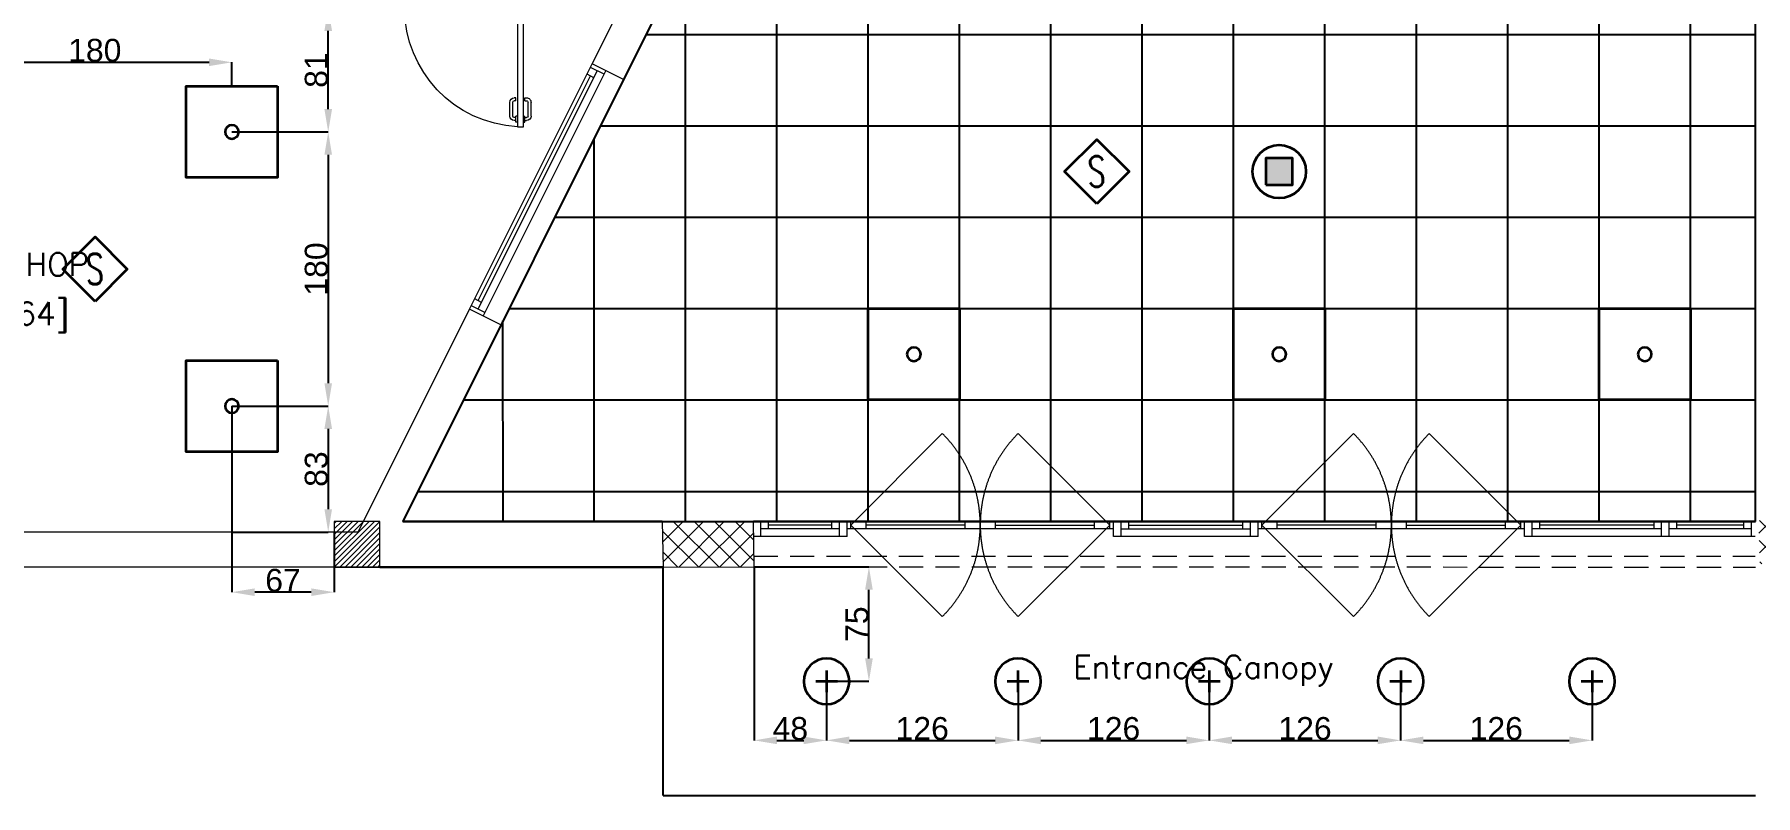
# Model space of a CAD drawing. Header units: inches. Extents: x -12418 to 57169, y -29325 to 19878.
# Drawn here: x -6076 to 5228, y -14597 to -9600 of the extents above; entities that cross this region are included whole.
import ezdxf
from ezdxf.enums import TextEntityAlignment as Align

# ---------------------------------------------------------------- set-up
doc = ezdxf.new("R2010")
doc.units = ezdxf.units.IN
doc.header["$LTSCALE"] = 25
doc.header["$MEASUREMENT"] = 0
doc.header["$PDMODE"] = 3
doc.linetypes.add('00-Ground Floor$0$DASHED', pattern=[0.75, 0.5, -0.25])
doc.linetypes.add('00-Ground Floor$0$HIDDEN', pattern=[9.525, 6.35, -3.175])
doc.layers.get('0').update_dxf_attribs({"color": 8})
doc.layers.get('Defpoints').update_dxf_attribs({"color": 8})
for name, color, linetype, lineweight in [('00-Ground Floor$0$72_EGR_BASE_TEXT', 252, 'Continuous', 5), ('00-Ground Floor$0$Aluminum', 251, 'Continuous', 5), ('00-Ground Floor$0$C-HYDR-CTCH', 251, 'Continuous', 5), ('00-Ground Floor$0$Hatch', 254, 'Continuous', 5), ('00-Ground Floor$0$Proj', 251, 'Continuous', 5), ('00-Ground Floor$0$Structure', 251, 'Continuous', 5), ('00-Ground Floor$0$Walls', 251, 'Continuous', 5), ('00-Ground Floor$0$Wooden Joinery', 251, 'Continuous', 5), ('E-DIM', 6, 'Continuous', 18), ('E-LITE-CIRC-NUMB', 6, 'Continuous', 25), ('E-LITE-CLNG', 150, 'Continuous', 35), ('E-LITE-CLNG @ 100', 150, 'Continuous', 35), ('E-LITE-CTRL', 6, 'Continuous', 25), ('F-ALRM-CLNG @ 100', 33, 'Continuous', 35), ('T-INTC-CLNG @ 100', 33, 'Continuous', 35), ('T-INTC-DEVC-NUMB', 2, 'Continuous', 25)]:
    doc.layers.add(name, color=color, linetype=linetype, lineweight=lineweight)
doc.layers.add('00-Ground Floor$0$False Ceiling', color=251, linetype='Continuous')
doc.layers.add('00-Ground Floor$0$X-WHITE glass', color=255, linetype='Continuous')
doc.styles.add('00-Ground Floor$0$SIMPLEX', font='SIMPLEX.shx', dxfattribs={"height": 150})
doc.styles.add('DC_Simplex', font='SIMPLEX.shx', dxfattribs={"width": 0.7})
doc.styles.get("Standard").update_dxf_attribs({"font": 'arial.ttf'})
doc.dimstyles.get("Standard").update_dxf_attribs({"dimtxt": 150, "dimasz": 150, "dimexe": 0.18, "dimexo": 0.0625, "dimgap": 1, "dimtad": 1, "dimdec": 0, "dimlfac": 0.1, "dimzin": 0, "dimdsep": 46, "dimtxsty": 'Standard', "dimcen": 0.09, "dimclrd": 256, "dimclrt": 7, "dimadec": 0, "dimazin": 0, "dimtfac": 1, "dimtdec": 0, "dimtofl": 0, "dimtmove": 0, "dimatfit": 3, "dimfxl": 1, "dimtolj": 1, "dimtzin": 0, "dimarcsym": 0})

# ---------------------------------------------------------------- blocks, each defined once
blk = doc.blocks.new('00-Ground Floor$0$A$C72370EFE')
at = {"layer": '00-Ground Floor$0$Wooden Joinery'}
for p, q in [((-0.05, -0.07), (-0.05, -0.16)), ((-0.03, -0.07), (-0.03, -0.16)), ((-0.01, -0.04), (-0.02, -0.04)), ((-0.01, -0.06), (-0.02, -0.06)), ((-0.01, -0.03), (-0.01, -0.07)), ((0, -0.03), (-0.01, -0.03)), ((0, -0.07), (-0.01, -0.07)), ((0.04, -0.03), (0.05, -0.03)), ((0.04, -0.07), (0.05, -0.07)), ((0.05, -0.03), (0.05, -0.07)), ((0.05, -0.04), (0.06, -0.04)), ((0.05, -0.06), (0.06, -0.06)), ((0.07, -0.07), (0.07, -0.16)), ((0.09, -0.07), (0.09, -0.16)), ((-0.01, -0.17), (-0.02, -0.17)), ((-0.01, -0.19), (-0.02, -0.19)), ((-0.01, -0.17), (-0.01, -0.19)), ((0.05, -0.17), (0.06, -0.17)), ((0.05, -0.17), (0.05, -0.19)), ((0.05, -0.19), (0.06, -0.19))]:
    blk.add_line(p, q, dxfattribs=at)
for centre, radius, start, end in [((-0.02, -0.07), 0.03, 90, 180), ((-0.02, -0.07), 0.01, 90, 180), ((0.06, -0.07), 0.03, 0, 90), ((0.06, -0.07), 0.01, 0, 90), ((-0.02, -0.16), 0.03, 180, 270), ((-0.02, -0.16), 0.01, 180, 270), ((0.06, -0.16), 0.01, 270, 0), ((0.06, -0.16), 0.03, 270, 0)]:
    blk.add_arc(centre, radius, start, end, dxfattribs=at)
blk = doc.blocks.new('00-Ground Floor$0$A$C10787C9A')
at = {"layer": '00-Ground Floor$0$Wooden Joinery'}
for points in [[(20, 860), (10, 860), (0, 930), (20, 930)], [(250, 870), (260, 870), (270, 940), (250, 940)], [(250, 120), (1029, 120), (1029, 80), (250, 80)], [(20, 80), (10, 80), (0, 10), (20, 10)], [(250, 70), (260, 70), (270, 0), (250, 0)]]:
    blk.add_lwpolyline(points, close=True, dxfattribs=at)
for points in [[(250, 895), (20, 895), (20, 920), (250, 920), (250, 895)], [(250, 895), (250, 860), (210, 860), (210, 850), (20, 850), (20, 895), (250, 895)], [(250, 45), (250, 80), (210, 80), (210, 90), (20, 90), (20, 45), (250, 45)], [(250, 45), (20, 45), (20, 20), (250, 20), (250, 45)]]:
    blk.add_lwpolyline(points, dxfattribs=at)
blk.add_arc((250, 80), 780, 2.9397, 90, dxfattribs=at)
at = {"layer": '00-Ground Floor$0$Wooden Joinery', "xscale": 999.999999999885, "yscale": 999.999999999885, "zscale": 999.999999999885, "rotation": 269.9999999999998}
blk.add_blockref('00-Ground Floor$0$A$C72370EFE', (1029, 120), dxfattribs=at)
blk = doc.blocks.new('00-Ground Floor$0$A$Ce9e1c4c3')
at = {"layer": '00-Ground Floor$0$False Ceiling', "color": 254, "linetype": 'Continuous'}
for p, q in [((-97000, -12797, 0), (-97000, 8603)), ((-96400, -12797, 0), (-96400, 8603)), ((-95800, -12797, 0), (-95800, 8603)), ((-95200, -12797, 0), (-95200, 8603)), ((-98200, -12797, 0), (-98200, 1324)), ((-97600, -12797, 0), (-97600, 1326)), ((-101200, -12796), (-101200, -1283)), ((-100600, -12797, 0), (-100600, -1283)), ((-100000, -12797, 0), (-100000, -1284)), ((-99400, -12797, 0), (-99400, -1284)), ((-98800, -12797, 0), (-98800, -1285)), ((-101800, -12796), (-101800, -5896)), ((-102058, -9600), (-94774, -9600)), ((-102400, -12797, 0), (-102400, -10283, 0)), ((-102358, -10200), (-94773, -10200)), ((-102658, -10800), (-94773, -10800)), ((-102958, -11400), (-94773, -11400)), ((-102998, -12797, 0), (-102999, -11480, 0)), ((-103258, -12000), (-94772, -12000)), ((-102161, -12000), (-94774, -12000)), ((-103558, -12600), (-94774, -12600))]:
    blk.add_line(p, q, dxfattribs=at)
at = {"layer": '00-Ground Floor$0$False Ceiling', "color": 254}
for p, q in [((-101857, -9197, 0), (-103657, -12797, 0)), ((-94772, -12797, 0), (-94772, -9197, 0)), ((-103657, -12797, 0), (-94772, -12797, 0))]:
    blk.add_line(p, q, dxfattribs=at)
blk = doc.blocks.new('00-Ground Floor')
at = {"layer": '00-Ground Floor$0$Hatch'}
h = blk.add_hatch(dxfattribs=at)
h.set_pattern_fill('ANSI37', color=256, scale=30)
h.set_pattern_definition([(45, (-1981.42, -13099.68), (-67.35192, 67.35192), []), (135, (-1981.42, -13099.68), (-67.35192, -67.35192), [])])
h.paths.add_polyline_path([(48971, 8818), (48367, 8810), (48371, 8522), (48975, 8530)])
h.paths.add_polyline_path([(41810, 8810), (41227, 8805), (41207, 8514), (41791, 8519)])
h.paths.add_polyline_path([(27434, 8803), (26834, 8799), (26829, 8506), (27428, 8510)])
h.paths.add_polyline_path([(34619, 8805), (34018, 8798), (34009, 8512), (34611, 8520)])
h.paths.add_polyline_path([(20214, 8812), (19608, 8790), (19622, 8498), (20229, 8520)])
h.paths.add_polyline_path([(13478, 8802), (12256, 8826), (12249, 8530), (13471, 8506)])
h.paths.add_polyline_path([(13492, 1602), (12277, 1586), (12263, 1294), (13478, 1309)])
h.paths.add_polyline_path([(13466, -5591), (12263, -5607), (12257, -5900), (13460, -5884)])
h.paths.add_polyline_path([(13484, -12790), (12288, -12801), (12290, -13096), (13487, -13084)])
h.paths.add_polyline_path([(5849, -12788), (5246, -12792), (5256, -13077), (5860, -13073)])
h.paths.add_polyline_path([(5834, -5590), (5237, -5588), (5237, -5889), (5834, -5891)])
h.paths.add_polyline_path([(5844, 1600), (5224, 1601), (5214, 1298), (5833, 1297)])
h.paths.add_polyline_path([(5820, 8779), (5220, 8794), (5216, 8504), (5817, 8489)])
h.paths.add_polyline_path([(-1379, 8777), (-1981, 8800), (-1980, 8512), (-1377, 8489)])
h.paths.add_polyline_path([(-1371, -5601), (-1973, -5608), (-1970, -5900), (-1368, -5893)])
h.paths.add_polyline_path([(-1354, -12796), (-1952, -12797), (-1947, -13097), (-1349, -13096)])
h.paths.add_polyline_path([(20233, -12782), (19627, -12795), (19633, -13097), (20239, -13084)])
h.paths.add_polyline_path([(20227, -5590), (19632, -5608), (19634, -5904), (20229, -5887)])
h.paths.add_polyline_path([(20218, 1618), (19619, 1610), (19623, 1310), (20222, 1318)])
h.paths.add_polyline_path([(27418, 1603), (26816, 1607), (26821, 1315), (27422, 1311)])
h.paths.add_polyline_path([(27422, -5580), (26818, -5597), (26832, -5898), (27432, -5876)])
h.paths.add_polyline_path([(27438, -12796), (26834, -12789), (26832, -13075), (27436, -13082)])
h.paths.add_polyline_path([(34637, -12785), (34039, -12800), (34048, -13100), (34646, -13085)])
h.paths.add_polyline_path([(34629, -5597), (34028, -5595), (34029, -5892), (34630, -5894)])
h.paths.add_polyline_path([(34593, 1607), (34012, 1611), (34032, 1322), (34613, 1317)])
h.paths.add_polyline_path([(41796, 1606), (41199, 1620), (41201, 1328), (41798, 1314)])
h.paths.add_polyline_path([(41797, -5593), (41229, -5600), (41231, -5894), (41799, -5887)])
h.paths.add_polyline_path([(41834, -12790), (41229, -12792), (41230, -13097), (41836, -13094)])
h.paths.add_polyline_path([(49008, -12790), (48421, -12774), (48407, -13081), (48995, -13097)])
h.paths.add_polyline_path([(48993, -5591), (48389, -5590), (48388, -5886), (48991, -5887)])
h = blk.add_hatch(dxfattribs=at)
h.set_pattern_fill('ANSI31', color=256, scale=8)
h.set_pattern_definition([(45, (1301520.812, 377729.05), (-17.96051224, 17.96051224), [])])
h.paths.add_polyline_path([(-4107, -13097), (-3807, -13097), (-3807, -12797), (-4107, -12797)])
at = {"layer": '00-Ground Floor$0$Aluminum'}
for p, q in [((-3218, -11404, 0), (-2413, -9794, 0)), ((-2334, -9861, 0), (-2424, -9817, 0)), ((-3162, -11404, 0), (-2379, -9839, 0)), ((-3162, -11348, 0), (-2424, -9872, 0)), ((-3128, -11449, 0), (-2323, -9839, 0)), ((-2401, -9884, 0), (-2446, -9861, 0)), ((-3117, -11426, 0), (-3206, -11382, 0)), ((-3139, -11359, 0), (-3184, -11337, 0)), ((5226, -12796), (-1351, -12796)), ((-1304, -12896), (-1304, -12796)), ((-789, -12846), (-1304, -12846)), ((-1254, -12846), (-1254, -12796)), ((-839, -12821), (-1254, -12821)), ((-839, -12846), (-839, -12796)), ((-789, -12896), (-789, -12796)), ((-739, -12896), (-739, -12796)), ((1011, -12846), (-739, -12846)), ((-714, -12846), (-714, -12796)), ((-614, -12846), (-614, -12796)), ((36, -12821), (-614, -12821)), ((36, -12846), (36, -12796)), ((136, -12846), (136, -12796)), ((236, -12846), (236, -12796)), ((236, -12821), (886, -12821)), ((886, -12846), (886, -12796)), ((986, -12846), (986, -12796)), ((1011, -12896), (1011, -12796)), ((1061, -12896), (1061, -12796)), ((1061, -12846), (1911, -12846)), ((1111, -12846), (1111, -12796)), ((1111, -12821), (1861, -12821)), ((1861, -12846), (1861, -12796)), ((1911, -12896), (1911, -12796)), ((1961, -12896), (1961, -12796)), ((3711, -12846), (1961, -12846)), ((1986, -12846), (1986, -12796)), ((2086, -12846), (2086, -12796)), ((2736, -12821), (2086, -12821)), ((2736, -12846), (2736, -12796)), ((2836, -12846), (2836, -12796)), ((2936, -12846), (2936, -12796)), ((2936, -12821), (3586, -12821)), ((3586, -12846), (3586, -12796)), ((3686, -12846), (3686, -12796)), ((3711, -12896), (3711, -12796)), ((3761, -12896), (3761, -12796)), ((4611, -12846), (3761, -12846)), ((3811, -12846), (3811, -12796)), ((4561, -12821), (3811, -12821)), ((4561, -12846), (4561, -12796)), ((4611, -12896), (4611, -12796)), ((4661, -12896), (4661, -12796)), ((5201, -12846), (4661, -12846)), ((4711, -12846), (4711, -12796)), ((5151, -12821), (4711, -12821)), ((5151, -12846), (5151, -12796)), ((5201, -12896), (5201, -12796)), ((-739, -12896), (-1351, -12896)), ((1961, -12896), (1011, -12896)), ((5226, -12896), (3711, -12896))]:
    blk.add_line(p, q, dxfattribs=at)
at = {"layer": '00-Ground Floor$0$Aluminum', "linetype": '00-Ground Floor$0$DASHED', "ltscale": 300}
for p, q in [((-714, -12821), (-113, -12220)), ((986, -12821), (385, -12220)), ((1986, -12821), (2587, -12220)), ((3686, -12821), (3085, -12220)), ((-714, -12821), (-113, -13422)), ((986, -12821), (385, -13422)), ((1986, -12821), (2587, -13422)), ((3686, -12821), (3085, -13422))]:
    blk.add_line(p, q, dxfattribs=at)
for centre, start, end in [((-714, -12821), 315, 45), ((986, -12821), 135, 225), ((1986, -12821), 315, 45), ((3686, -12821), 135, 225)]:
    blk.add_arc(centre, 850, start, end, dxfattribs=at)
at = {"layer": '00-Ground Floor$0$C-HYDR-CTCH', "flags": 128}
blk.add_lwpolyline([(-1952, -12797), (-1947, -13097), (-1349, -13096), (-1354, -12796), (-1952, -12797)], dxfattribs=at)
at = {"layer": '00-Ground Floor$0$Proj', "linetype": '00-Ground Floor$0$HIDDEN'}
for p, q in [((-2207, -9897, 0), (-3012, -11507, 0)), ((-1351, -13026), (5226, -13026)), ((-1349, -13096), (5228, -13097, 0))]:
    blk.add_line(p, q, dxfattribs=at)
at = {"layer": '00-Ground Floor$0$Structure', "elevation": 0}
blk.add_lwpolyline([(-4107, -13097), (-3807, -13097), (-3807, -12797), (-4107, -12797)], close=True, dxfattribs=at)
at = {"layer": '00-Ground Floor$0$Walls'}
for p, q in [((-2207, -9897, 0), (-1857, -9197, 0)), ((-2413, -9794, 0), (-2229, -9427, 0)), ((-2207, -9897, 0), (-2413, -9794, 0)), ((-3949, -12867, 0), (-3218, -11404, 0)), ((-3012, -11507, 0), (-3218, -11404, 0)), ((-3657, -12797, 0), (-3012, -11507, 0)), ((-3949, -12867, 0), (-8047, -12867, 0)), ((-3807, -13097, 0), (-8047, -13097, 0))]:
    blk.add_line(p, q, dxfattribs=at)
at = {"layer": '00-Ground Floor$0$X-WHITE glass', "color": 253, "lineweight": 30, "ltscale": 6, "true_color": 0x9898cc}
for p, q in [((-1952, -12797), (-3657, -12797, 0)), ((-1947, -13097), (-3807, -13097, 0))]:
    blk.add_line(p, q, dxfattribs=at)
at = {"layer": '00-Ground Floor$0$X-WHITE glass', "ltscale": 6}
for p, q in [((-1947, -14597), (-1947, -13097)), ((-1947, -14597, 0), (5228, -14597))]:
    blk.add_line(p, q, dxfattribs=at)
at = {"layer": '00-Ground Floor$0$False Ceiling', "color": 254}
blk.add_blockref('00-Ground Floor$0$A$Ce9e1c4c3', (100000, 0), dxfattribs=at)
at = {"layer": '00-Ground Floor$0$Wooden Joinery', "xscale": -1, "rotation": 90}
blk.add_blockref('00-Ground Floor$0$A$C10787C9A', (-2784, -9177, 0), dxfattribs=at)
at = {"layer": '00-Ground Floor$0$72_EGR_BASE_TEXT', "char_height": 150, "attachment_point": 2, "style": '00-Ground Floor$0$SIMPLEX'}
for s, insert in [('GIFT SHOP', (-6243, -11035)), ('[OPDG64]', (-6338, -11358, 0)), ('Entrance Canopy', (1601, -13678, 0))]:
    blk.add_mtext(s, dxfattribs=dict(at, insert=insert))
blk = doc.blocks.new('*U13')
blk.add_lwpolyline([(-300, 300), (-300, -300), (300, -300), (300, 300)], close=True)
blk.add_circle((0, 0), 45)
at = {"layer": 'E-LITE-CIRC-NUMB', "style": 'DC_Simplex', "width": 0.7, "flags": 8}
blk.add_attdef('CIRCUIT', text='', height=200, rotation=0, dxfattribs=at).set_placement((-474, 300), align=Align.RIGHT)
at = {"layer": 'E-LITE-CTRL', "style": 'DC_Simplex', "width": 0.7, "flags": 8}
blk.add_attdef('CONTROL', (1119, -935), '', height=200, rotation=360, dxfattribs=at)
blk = doc.blocks.new('A$C5CF53093')
blk.add_lwpolyline([(0, -212), (-212, 0), (0, 212), (212, 0)], close=True)
blk = doc.blocks.new('*U206')
at = {"xscale": 0.01, "yscale": 0.01, "zscale": 0.01}
blk.add_blockref('A$C5CF53093', (0.01, -0.01), dxfattribs=at)
at = {"color": 6, "style": 'DC_Simplex', "width": 0.7, "flags": 8}
blk.add_attdef('TYPE', text='', height=2, rotation=360, dxfattribs=at).set_placement((0, 0), align=Align.MIDDLE_CENTER)
blk = doc.blocks.new('*D224')
at = {"layer": 'Defpoints', "color": 0, "transparency": 16777216}
for p in [(-4779, -9783), (-6579, -9940, 0), (-4779, -9940, 0)]:
    blk.add_point(p, dxfattribs=at)
at = {"layer": 'E-DIM', "color": 0, "lineweight": -2, "transparency": 16777216}
for p, q in [((-6579, -9940), (-6579, -9783)), ((-4779, -9940), (-4779, -9783))]:
    blk.add_line(p, q, dxfattribs=at)
at = {"layer": 'E-DIM', "lineweight": -2, "transparency": 16777216}
blk.add_line((-6429, -9783), (-4929, -9783), dxfattribs=at)
at = {"layer": 'E-DIM', "transparency": 16777216}
for points in [[(-6429, -9758), (-6429, -9808), (-6579, -9783)], [(-4929, -9758), (-4929, -9808), (-4779, -9783)]]:
    blk.add_solid(points, dxfattribs=at)
at = {"layer": 'E-DIM', "color": 7, "transparency": 16777216, "insert": (-5679, -9705), "char_height": 150, "attachment_point": 5}
blk.add_mtext('\\A1;180', dxfattribs=at)
blk = doc.blocks.new('*D225')
at = {"layer": 'Defpoints', "color": 0, "transparency": 16777216}
for p in [(-4479, -10240, 0), (-4479, -12040, 0), (-4146, -12040)]:
    blk.add_point(p, dxfattribs=at)
at = {"layer": 'E-DIM', "color": 0, "lineweight": -2, "transparency": 16777216}
for p, q in [((-4479, -10240), (-4146, -10240)), ((-4479, -12040), (-4146, -12040))]:
    blk.add_line(p, q, dxfattribs=at)
at = {"layer": 'E-DIM', "lineweight": -2, "transparency": 16777216}
blk.add_line((-4146, -10390), (-4146, -11890), dxfattribs=at)
at = {"layer": 'E-DIM', "transparency": 16777216}
for points in [[(-4171, -10390), (-4121, -10390), (-4146, -10240)], [(-4171, -11890), (-4121, -11890), (-4146, -12040)]]:
    blk.add_solid(points, dxfattribs=at)
at = {"layer": 'E-DIM', "color": 7, "transparency": 16777216, "insert": (-4224, -11140), "char_height": 150, "attachment_point": 5, "rotation": 90}
blk.add_mtext('\\A1;180', dxfattribs=at)
blk = doc.blocks.new('*D394')
at = {"layer": 'Defpoints', "color": 0, "transparency": 16777216}
for p in [(-4779, -9427, 0), (-4146, -9427), (-4779, -10240, 0)]:
    blk.add_point(p, dxfattribs=at)
at = {"layer": 'E-DIM', "color": 0, "lineweight": -2, "transparency": 16777216}
for p, q in [((-4779, -9427), (-4146, -9427)), ((-4779, -10240), (-4146, -10240))]:
    blk.add_line(p, q, dxfattribs=at)
at = {"layer": 'E-DIM', "lineweight": -2, "transparency": 16777216}
blk.add_line((-4146, -10090), (-4146, -9577), dxfattribs=at)
at = {"layer": 'E-DIM', "transparency": 16777216}
for points in [[(-4171, -9577), (-4121, -9577), (-4146, -9427)], [(-4171, -10090), (-4121, -10090), (-4146, -10240)]]:
    blk.add_solid(points, dxfattribs=at)
at = {"layer": 'E-DIM', "color": 7, "transparency": 16777216, "insert": (-4224, -9834), "char_height": 150, "attachment_point": 5, "rotation": 90}
blk.add_mtext('\\A1;81', dxfattribs=at)
blk = doc.blocks.new('*U428')
blk.add_lwpolyline([(-300, 300), (-300, -300), (300, -300), (300, 300)], close=True)
blk.add_circle((0, 0), 45)
at = {"layer": 'E-LITE-CIRC-NUMB', "style": 'DC_Simplex', "width": 0.7, "flags": 8}
blk.add_attdef('CIRCUIT', text='', height=200, rotation=0, dxfattribs=at).set_placement((-474, 300), align=Align.RIGHT)
at = {"layer": 'E-LITE-CTRL', "style": 'DC_Simplex', "width": 0.7, "flags": 8}
blk.add_attdef('CONTROL', (1119, -935), '', height=200, rotation=360, dxfattribs=at)
blk = doc.blocks.new('*U429')
blk.add_lwpolyline([(-300, 300), (-300, -300), (300, -300), (300, 300)], close=True)
blk.add_circle((0, 0), 45)
at = {"layer": 'E-LITE-CIRC-NUMB', "style": 'DC_Simplex', "width": 0.7, "flags": 8}
blk.add_attdef('CIRCUIT', text='', height=200, rotation=0, dxfattribs=at).set_placement((-474, 300), align=Align.RIGHT)
at = {"layer": 'E-LITE-CTRL', "style": 'DC_Simplex', "width": 0.7, "flags": 8}
blk.add_attdef('CONTROL', (1119, -935), '', height=200, rotation=360, dxfattribs=at)
blk = doc.blocks.new('*U424')
blk.add_lwpolyline([(-300, 300), (-300, -300), (300, -300), (300, 300)], close=True)
blk.add_circle((0, 0), 45)
at = {"layer": 'E-LITE-CIRC-NUMB', "style": 'DC_Simplex', "width": 0.7, "flags": 8}
blk.add_attdef('CIRCUIT', text='', height=200, rotation=0, dxfattribs=at).set_placement((-474, 300), align=Align.RIGHT)
at = {"layer": 'E-LITE-CTRL', "style": 'DC_Simplex', "width": 0.7, "flags": 8}
blk.add_attdef('CONTROL', (1119, -935), '', height=200, rotation=360, dxfattribs=at)
blk = doc.blocks.new('DC_LT-CL-Point')
for p, q in [((0.71, 0), (-0.71, 0)), ((0, -0.71), (0, 0.71))]:
    blk.add_line(p, q)
blk.add_circle((0, 0), 1.5)
at = {"layer": 'E-LITE-CIRC-NUMB', "style": 'DC_Simplex', "width": 0.7, "flags": 8}
blk.add_attdef('CIRCUIT', text='', height=2, rotation=360, dxfattribs=at).set_placement((-3.36, 1.5), align=Align.RIGHT)
at = {"layer": 'E-LITE-CTRL', "style": 'DC_Simplex', "width": 0.7, "flags": 8}
blk.add_attdef('CONTROL', (3.36, -3.5), '', height=2, rotation=360, dxfattribs=at)
blk = doc.blocks.new('*U444')
at = {"xscale": 0.01, "yscale": 0.01, "zscale": 0.01}
blk.add_blockref('A$C5CF53093', (0.01, -0.01), dxfattribs=at)
at = {"color": 6, "style": 'DC_Simplex', "width": 0.7, "flags": 8}
blk.add_attdef('TYPE', text='', height=2, rotation=360, dxfattribs=at).set_placement((0, 0), align=Align.MIDDLE_CENTER)
blk = doc.blocks.new('DC_PA-CL-Speaker')
blk.add_hatch(color=256).paths.add_polyline_path([(-0.88, -0.87), (0.86, -0.87), (0.86, 0.88), (-0.88, 0.88)])
blk.add_lwpolyline([(-0.88, -0.87), (0.86, -0.87), (0.86, 0.88), (-0.88, 0.88)], close=True)
blk.add_circle((0, 0), 1.75)
at = {"layer": 'T-INTC-DEVC-NUMB', "style": 'DC_Simplex', "width": 0.7}
blk.add_attdef('DC_CONTROL', (3.36, 2.47), '', height=2, rotation=360, dxfattribs=at)
blk = doc.blocks.new('*D447')
at = {"layer": 'Defpoints', "color": 0, "transparency": 16777216}
for p in [(-4779, -12040, 0), (-4779, -12867, 0), (-4146, -12867)]:
    blk.add_point(p, dxfattribs=at)
at = {"layer": 'E-DIM', "color": 0, "lineweight": -2, "transparency": 16777216}
for p, q in [((-4779, -12040), (-4146, -12040)), ((-4779, -12867), (-4146, -12867))]:
    blk.add_line(p, q, dxfattribs=at)
at = {"layer": 'E-DIM', "lineweight": -2, "transparency": 16777216}
blk.add_line((-4146, -12190), (-4146, -12717), dxfattribs=at)
at = {"layer": 'E-DIM', "transparency": 16777216}
for points in [[(-4171, -12190), (-4121, -12190), (-4146, -12040)], [(-4171, -12717), (-4121, -12717), (-4146, -12867)]]:
    blk.add_solid(points, dxfattribs=at)
at = {"layer": 'E-DIM', "color": 7, "transparency": 16777216, "insert": (-4224, -12454), "char_height": 150, "attachment_point": 5, "rotation": 90}
blk.add_mtext('\\A1;83', dxfattribs=at)
blk = doc.blocks.new('*D448')
at = {"layer": 'Defpoints', "color": 0, "transparency": 16777216}
for p in [(-4779, -12040, 0), (-4107, -12867, 0), (-4779, -13262)]:
    blk.add_point(p, dxfattribs=at)
at = {"layer": 'E-DIM', "color": 0, "lineweight": -2, "transparency": 16777216}
for p, q in [((-4779, -12040), (-4779, -13263)), ((-4107, -12867), (-4107, -13263))]:
    blk.add_line(p, q, dxfattribs=at)
at = {"layer": 'E-DIM', "lineweight": -2, "transparency": 16777216}
blk.add_line((-4257, -13262), (-4629, -13262), dxfattribs=at)
at = {"layer": 'E-DIM', "transparency": 16777216}
for points in [[(-4629, -13237), (-4629, -13287), (-4779, -13262)], [(-4257, -13237), (-4257, -13287), (-4107, -13262)]]:
    blk.add_solid(points, dxfattribs=at)
at = {"layer": 'E-DIM', "color": 7, "transparency": 16777216, "insert": (-4443, -13185), "char_height": 150, "attachment_point": 5}
blk.add_mtext('\\A1;67', dxfattribs=at)
blk = doc.blocks.new('*D449')
at = {"layer": 'Defpoints', "color": 0, "transparency": 16777216}
for p in [(-1349, -13096), (-873, -13847), (-873, -14235)]:
    blk.add_point(p, dxfattribs=at)
at = {"layer": 'E-DIM', "color": 0, "lineweight": -2, "transparency": 16777216}
for p, q in [((-1349, -13096), (-1349, -14235)), ((-873, -13847), (-873, -14235))]:
    blk.add_line(p, q, dxfattribs=at)
at = {"layer": 'E-DIM', "lineweight": -2, "transparency": 16777216}
blk.add_line((-1199, -14235), (-1023, -14235), dxfattribs=at)
at = {"layer": 'E-DIM', "transparency": 16777216}
for points in [[(-1199, -14210), (-1199, -14260), (-1349, -14235)], [(-1023, -14210), (-1023, -14260), (-873, -14235)]]:
    blk.add_solid(points, dxfattribs=at)
at = {"layer": 'E-DIM', "color": 7, "transparency": 16777216, "insert": (-1111, -14158), "char_height": 150, "attachment_point": 5}
blk.add_mtext('\\A1;48', dxfattribs=at)
blk = doc.blocks.new('*D450')
at = {"layer": 'Defpoints', "color": 0, "transparency": 16777216}
for p in [(-1349, -13096), (-595, -13096), (-873, -13847)]:
    blk.add_point(p, dxfattribs=at)
at = {"layer": 'E-DIM', "color": 0, "lineweight": -2, "transparency": 16777216}
for p, q in [((-1349, -13096), (-595, -13096)), ((-873, -13847), (-595, -13847))]:
    blk.add_line(p, q, dxfattribs=at)
at = {"layer": 'E-DIM', "lineweight": -2, "transparency": 16777216}
blk.add_line((-595, -13697), (-595, -13246), dxfattribs=at)
at = {"layer": 'E-DIM', "transparency": 16777216}
for points in [[(-620, -13246), (-570, -13246), (-595, -13096)], [(-620, -13697), (-570, -13697), (-595, -13847)]]:
    blk.add_solid(points, dxfattribs=at)
at = {"layer": 'E-DIM', "color": 7, "transparency": 16777216, "insert": (-673, -13472), "char_height": 150, "attachment_point": 5, "rotation": 90}
blk.add_mtext('\\A1;75', dxfattribs=at)
blk = doc.blocks.new('*D451')
at = {"layer": 'Defpoints', "color": 0, "transparency": 16777216}
for p in [(-873, -13847), (384, -13847), (384, -14235)]:
    blk.add_point(p, dxfattribs=at)
at = {"layer": 'E-DIM', "color": 0, "lineweight": -2, "transparency": 16777216}
for p, q in [((-873, -13847), (-873, -14235)), ((384, -13847), (384, -14235))]:
    blk.add_line(p, q, dxfattribs=at)
at = {"layer": 'E-DIM', "lineweight": -2, "transparency": 16777216}
blk.add_line((-723, -14235), (234, -14235), dxfattribs=at)
at = {"layer": 'E-DIM', "transparency": 16777216}
for points in [[(-723, -14210), (-723, -14260), (-873, -14235)], [(234, -14210), (234, -14260), (384, -14235)]]:
    blk.add_solid(points, dxfattribs=at)
at = {"layer": 'E-DIM', "color": 7, "transparency": 16777216, "insert": (-245, -14158), "char_height": 150, "attachment_point": 5}
blk.add_mtext('\\A1;126', dxfattribs=at)
blk = doc.blocks.new('*D452')
at = {"layer": 'Defpoints', "color": 0, "transparency": 16777216}
for p in [(384, -13847), (1640, -13847), (1640, -14235)]:
    blk.add_point(p, dxfattribs=at)
at = {"layer": 'E-DIM', "color": 0, "lineweight": -2, "transparency": 16777216}
for p, q in [((384, -13847), (384, -14235)), ((1640, -13847), (1640, -14235))]:
    blk.add_line(p, q, dxfattribs=at)
at = {"layer": 'E-DIM', "lineweight": -2, "transparency": 16777216}
blk.add_line((534, -14235), (1490, -14235), dxfattribs=at)
at = {"layer": 'E-DIM', "transparency": 16777216}
for points in [[(534, -14210), (534, -14260), (384, -14235)], [(1490, -14210), (1490, -14260), (1640, -14235)]]:
    blk.add_solid(points, dxfattribs=at)
at = {"layer": 'E-DIM', "color": 7, "transparency": 16777216, "insert": (1012, -14158), "char_height": 150, "attachment_point": 5}
blk.add_mtext('\\A1;126', dxfattribs=at)
blk = doc.blocks.new('*D453')
at = {"layer": 'Defpoints', "color": 0, "transparency": 16777216}
for p in [(1640, -13847), (2897, -13847), (2897, -14235)]:
    blk.add_point(p, dxfattribs=at)
at = {"layer": 'E-DIM', "color": 0, "lineweight": -2, "transparency": 16777216}
for p, q in [((1640, -13847), (1640, -14235)), ((2897, -13847), (2897, -14235))]:
    blk.add_line(p, q, dxfattribs=at)
at = {"layer": 'E-DIM', "lineweight": -2, "transparency": 16777216}
blk.add_line((1790, -14235), (2747, -14235), dxfattribs=at)
at = {"layer": 'E-DIM', "transparency": 16777216}
for points in [[(1790, -14210), (1790, -14260), (1640, -14235)], [(2747, -14210), (2747, -14260), (2897, -14235)]]:
    blk.add_solid(points, dxfattribs=at)
at = {"layer": 'E-DIM', "color": 7, "transparency": 16777216, "insert": (2269, -14158), "char_height": 150, "attachment_point": 5}
blk.add_mtext('\\A1;126', dxfattribs=at)
blk = doc.blocks.new('*D454')
at = {"layer": 'Defpoints', "color": 0, "transparency": 16777216}
for p in [(2897, -13847), (4154, -13847), (4154, -14235)]:
    blk.add_point(p, dxfattribs=at)
at = {"layer": 'E-DIM', "color": 0, "lineweight": -2, "transparency": 16777216}
for p, q in [((2897, -13847), (2897, -14235)), ((4154, -13847), (4154, -14235))]:
    blk.add_line(p, q, dxfattribs=at)
at = {"layer": 'E-DIM', "lineweight": -2, "transparency": 16777216}
blk.add_line((3047, -14235), (4004, -14235), dxfattribs=at)
at = {"layer": 'E-DIM', "transparency": 16777216}
for points in [[(3047, -14210), (3047, -14260), (2897, -14235)], [(4004, -14210), (4004, -14260), (4154, -14235)]]:
    blk.add_solid(points, dxfattribs=at)
at = {"layer": 'E-DIM', "color": 7, "transparency": 16777216, "insert": (3525, -14158), "char_height": 150, "attachment_point": 5}
blk.add_mtext('\\A1;126', dxfattribs=at)

msp = doc.modelspace()

# ---------------------------------------------------------------- block references
msp.add_blockref('00-Ground Floor', (0, 0))
at = {"layer": 'E-LITE-CLNG', "xscale": -1}
for name, p in [('*U13', (-4778.7, -10239.9, 0)), ('*U424', (-300, -11700)), ('*U428', (2100, -11700)), ('*U429', (4500, -11700)), ('*U13', (-4778.7, -12039.9, 0))]:
    msp.add_blockref(name, p, dxfattribs=at)
at = {"layer": 'E-LITE-CLNG @ 100', "xscale": -100, "yscale": 100, "zscale": 100, "rotation": 180}
for p in [(-872.9, -13847.4), (383.8, -13847.4), (1640.4, -13847.4), (2897.1, -13847.4), (4153.8, -13847.4)]:
    msp.add_blockref('DC_LT-CL-Point', p, dxfattribs=at)
at = {"layer": 'F-ALRM-CLNG @ 100', "xscale": 100, "yscale": 100, "zscale": 100}
for name, p in [('*U444', (900, -10500, 0)), ('*U206', (-5678.7, -11139.9, 0))]:
    msp.add_blockref(name, p, dxfattribs=at).add_auto_attribs({'TYPE': 'S'})
at = {"layer": 'T-INTC-CLNG @ 100', "xscale": 100, "yscale": 100, "zscale": 100}
msp.add_blockref('DC_PA-CL-Speaker', (2100, -10500.7, -0.1), dxfattribs=at)

# ---------------------------------------------------------------- dimensions: what is measured, and where the dimension line sits
at = {"layer": 'E-DIM'}
for base, p1, p2, picture, middle in [((-4146.1, -9427.4), (-4778.7, -10239.9, 0), (-4778.7, -9427.4, 0), '*D394', (-4223.7, -9833.7)), ((-4146.1, -12039.9), (-4478.7, -10239.9, 0), (-4478.7, -12039.9, 0), '*D225', (-4223.7, -11139.9)), ((-4146.1, -12867.4), (-4778.7, -12039.9, 0), (-4778.7, -12867.4, 0), '*D447', (-4223.8, -12453.7)), ((-595.3, -13096.4), (-872.9, -13847.4), (-1348.7, -13096.4), '*D450', (-672.6, -13471.9))]:
    dim = msp.add_linear_dim(base=base, p1=p1, p2=p2, angle=90, dimstyle='Standard', dxfattribs=at)
    dim.commit()
    dim.dimension.update_dxf_attribs({"geometry": picture, "text_midpoint": middle})
for base, p1, p2, picture, middle in [((-4778.7, -9782.8), (-6578.7, -9939.9, 0), (-4778.7, -9939.9, 0), '*D224', (-5678.7, -9705.2)), ((-4778.7, -13262.4), (-4107.1, -12867.4, 0), (-4778.7, -12039.9, 0), '*D448', (-4442.9, -13184.8)), ((-872.9, -14235.2), (-1348.7, -13096.4), (-872.9, -13847.4), '*D449', (-1110.8, -14157.7)), ((383.8, -14235.2), (-872.9, -13847.4), (383.8, -13847.4), '*D451', (-244.6, -14157.7)), ((1640.4, -14235.2), (383.8, -13847.4), (1640.4, -13847.4), '*D452', (1012.1, -14157.7)), ((2897.1, -14235.2), (1640.4, -13847.4), (2897.1, -13847.4), '*D453', (2268.8, -14157.7)), ((4153.8, -14235.2), (2897.1, -13847.4), (4153.8, -13847.4), '*D454', (3525.4, -14157.7))]:
    dim = msp.add_linear_dim(base=base, p1=p1, p2=p2, dimstyle='Standard', dxfattribs=at)
    dim.commit()
    dim.dimension.update_dxf_attribs({"geometry": picture, "text_midpoint": middle})

doc.saveas('drawing.dxf')
